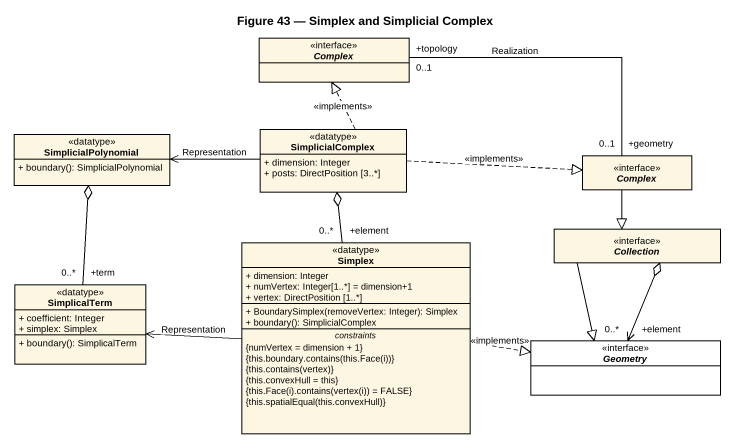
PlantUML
@startuml
title Figure 43 — Simplex and Simplicial Complex
hide circle
hide empty members
skinparam classAttributeIconSize 0
interface Complex
class SimplicialPolynomial <<datatype>> {
  + boundary(): SimplicialPolynomial
}
class SimplicialComplex <<datatype>> {
  + dimension: Integer
  + posts: DirectPosition [3..*]
}
interface "Complex" as Complex_2
class Simplex <<datatype>> {
  + dimension: Integer
  + numVertex: Integer[1..*] = dimension+1
  + vertex: DirectPosition [1..*]
  --
  + BoundarySimplex(removeVertex: Integer): Simplex
  + boundary(): SimplicialComplex
  -- constraints --
  {numVertex = dimension + 1}
  {field} {this.boundary.contains(this.Face(i))}
  {field} {this.contains(vertex)}
  {this.convexHull = this}
  {field} {this.Face(i).contains(vertex(i)) = FALSE}
  {field} {this.spatialEqual(this.convexHull)}
}
interface Collection
class SimplicalTerm <<datatype>> {
  + coefficient: Integer
  + simplex: Simplex
  + boundary(): SimplicalTerm
}
interface Geometry #FFFFFF
Complex "+topology\n0..1" -right- "+geometry\n0..1" Complex_2 : Realization
SimplicialPolynomial <-right- SimplicialComplex : Representation
SimplicialComplex .up.|> Complex : <<implements>>
SimplicialComplex .right.|> Complex_2 : <<implements>>
Complex_2 --|> Collection
Simplex "+element\n0..*" -up-o SimplicialComplex
Simplex .right.|> Geometry : <<implements>>
Collection o--> "+element\n0..*" Geometry
Collection --|> Geometry
SimplicalTerm "+term\n0..*" -up-o SimplicialPolynomial
SimplicalTerm <-right- Simplex : Representation
@enduml
